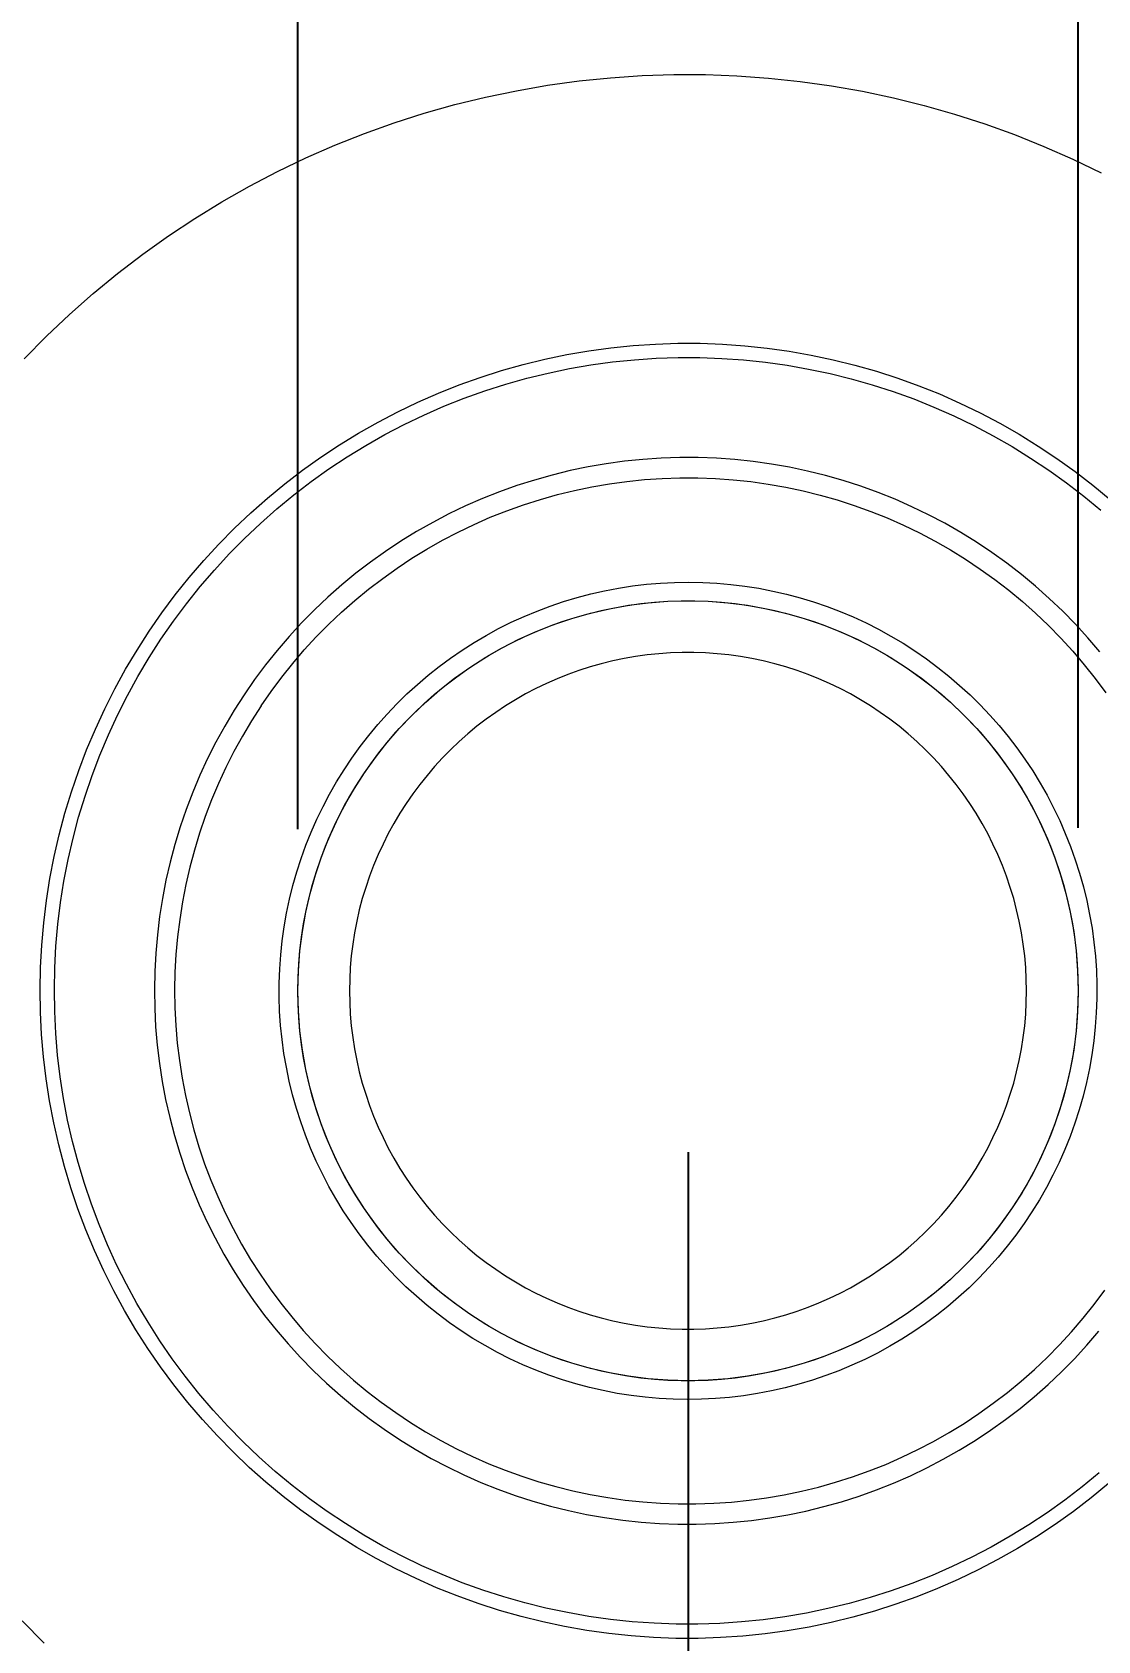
# Model space of a CAD drawing. Header units: millimetres. Extents: x 311 to 4068, y 1050 to 3803.
# Drawn here: x 469 to 534.9, y 1212.3 to 1311.9 of the extents above; entities that cross this region are included whole.
import ezdxf

# ---------------------------------------------------------------- set-up
doc = ezdxf.new("R2010")
doc.units = ezdxf.units.MM
doc.layers.add('ZANO_R', color=7, linetype='Continuous', lineweight=0)
doc.layers.add('ZANO_W', color=1, linetype='Continuous', lineweight=0)
doc.styles.get("Standard").update_dxf_attribs({"font": 'ARIALUNI.TTF'})
doc.dimstyles.new('pl i ang', dxfattribs={"dimtxt": 50, "dimasz": 50, "dimexe": 1.25, "dimexo": 0.625, "dimgap": 10, "dimtad": 1, "dimtoh": 1, "dimtxsty": 'Standard', "dimcen": 2.5, "dimclrd": 1, "dimclre": 1, "dimclrt": 1, "dimadec": 0, "dimazin": 0, "dimtfac": 1, "dimtmove": 0, "dimatfit": 3, "dimfxl": 1, "dimarcsym": 1})

# ---------------------------------------------------------------- blocks, each defined once
blk = doc.blocks.new('*D394')
at = {"layer": 'ZANO_W', "color": 1, "lineweight": -2}
for p, q in [((485.429, 1262.568), (485.429, 1331.715)), ((533.727, 1262.652), (533.727, 1331.715)), ((445.429, 1321.715), (405.429, 1321.715)), ((485.429, 1321.715), (533.727, 1321.715)), ((573.727, 1321.715), (613.727, 1321.715))]:
    blk.add_line(p, q, dxfattribs=at)
at = {"layer": 'ZANO_W', "color": 1}
for points in [[(445.429, 1315.049), (445.429, 1328.382), (485.429, 1321.715)], [(573.727, 1328.382), (573.727, 1315.049), (533.727, 1321.715)]]:
    blk.add_solid(points, dxfattribs=at)
at = {"layer": 'ZANO_W', "color": 1, "insert": (533.209, 1397.588), "char_height": 40, "attachment_point": 5}
blk.add_mtext('48', dxfattribs=at)
blk = doc.blocks.new('*D395')
at = {"layer": 'ZANO_W', "color": 1, "lineweight": -2}
for p, q in [((509.58, 1242.57), (509.58, 1161.072)), ((967.877, 1242.567), (967.877, 1161.072)), ((549.58, 1171.072), (927.877, 1171.072))]:
    blk.add_line(p, q, dxfattribs=at)
at = {"layer": 'ZANO_W', "color": 1}
for points in [[(549.58, 1177.739), (549.58, 1164.406), (509.58, 1171.072)], [(927.877, 1164.406), (927.877, 1177.739), (967.877, 1171.072)]]:
    blk.add_solid(points, dxfattribs=at)
at = {"layer": 'ZANO_W', "color": 1, "insert": (738.729, 1201.509), "char_height": 40, "attachment_point": 5}
blk.add_mtext('458', dxfattribs=at)

msp = doc.modelspace()

# ---------------------------------------------------------------- linework, layer by layer
at = {"layer": 'ZANO_R'}
for p, q in [((500.893, 1308.635), (502.834, 1308.902)), ((502.834, 1308.902), (504.782, 1309.101)), ((504.782, 1309.101), (506.736, 1309.233)), ((506.736, 1309.233), (508.694, 1309.297)), ((508.694, 1309.297), (510.652, 1309.294)), ((510.652, 1309.294), (512.61, 1309.223)), ((512.61, 1309.223), (514.563, 1309.085)), ((514.563, 1309.085), (516.511, 1308.879)), ((516.511, 1308.879), (518.451, 1308.606)), ((495.143, 1307.437), (497.046, 1307.903)), ((497.046, 1307.903), (498.963, 1308.302)), ((498.963, 1308.302), (500.893, 1308.635)), ((518.451, 1308.606), (520.38, 1308.267)), ((520.38, 1308.267), (522.296, 1307.861)), ((522.296, 1307.861), (524.197, 1307.389)), ((491.392, 1306.31), (493.258, 1306.906)), ((493.258, 1306.906), (495.143, 1307.437)), ((524.197, 1307.389), (526.08, 1306.851)), ((526.08, 1306.851), (527.944, 1306.25)), ((489.548, 1305.651), (491.392, 1306.31)), ((527.944, 1306.25), (529.786, 1305.584)), ((485.934, 1304.142), (487.728, 1304.928)), ((487.728, 1304.928), (489.548, 1305.651)), ((529.786, 1305.584), (531.604, 1304.855)), ((531.604, 1304.855), (533.395, 1304.063)), ((484.168, 1303.295), (485.934, 1304.142)), ((533.395, 1304.063), (535.159, 1303.211)), ((482.432, 1302.388), (484.168, 1303.295)), ((480.728, 1301.421), (482.432, 1302.388)), ((479.059, 1300.396), (480.728, 1301.421)), ((477.427, 1299.315), (479.059, 1300.396)), ((475.832, 1298.177), (477.427, 1299.315)), ((474.278, 1296.985), (475.832, 1298.177)), ((472.766, 1295.74), (474.278, 1296.985)), ((471.298, 1294.444), (472.766, 1295.74)), ((469.875, 1293.097), (471.298, 1294.444)), ((468.5, 1291.703), (469.875, 1293.097)), ((500.721, 1291.676), (502.076, 1291.958)), ((502.076, 1291.958), (503.44, 1292.194)), ((503.44, 1292.194), (504.812, 1292.382)), ((504.812, 1292.382), (506.189, 1292.523)), ((506.189, 1292.523), (507.57, 1292.616)), ((507.57, 1292.616), (508.953, 1292.661)), ((508.953, 1292.661), (510.338, 1292.659)), ((510.338, 1292.659), (511.721, 1292.609)), ((511.721, 1292.609), (513.102, 1292.511)), ((513.102, 1292.511), (514.478, 1292.366)), ((514.478, 1292.366), (515.849, 1292.173)), ((515.849, 1292.173), (517.212, 1291.933)), ((517.212, 1291.933), (518.566, 1291.646)), ((496.725, 1290.55), (498.044, 1290.971)), ((498.044, 1290.971), (499.377, 1291.347)), ((499.377, 1291.347), (500.721, 1291.676)), ((500.916, 1290.817), (502.241, 1291.093)), ((502.241, 1291.093), (503.575, 1291.323)), ((503.575, 1291.323), (504.916, 1291.507)), ((504.916, 1291.507), (506.263, 1291.645)), ((506.263, 1291.645), (507.614, 1291.736)), ((507.614, 1291.736), (508.967, 1291.781)), ((508.967, 1291.781), (510.321, 1291.778)), ((510.321, 1291.778), (511.674, 1291.729)), ((511.674, 1291.729), (513.024, 1291.634)), ((513.024, 1291.634), (514.371, 1291.491)), ((514.371, 1291.491), (515.711, 1291.303)), ((515.711, 1291.303), (517.045, 1291.068)), ((517.045, 1291.068), (518.369, 1290.787)), ((518.566, 1291.646), (519.91, 1291.312)), ((519.91, 1291.312), (521.241, 1290.933)), ((521.241, 1290.933), (522.558, 1290.507)), ((494.136, 1289.573), (495.422, 1290.084)), ((495.422, 1290.084), (496.725, 1290.55)), ((497.008, 1289.716), (498.297, 1290.128)), ((498.297, 1290.128), (499.601, 1290.495)), ((499.601, 1290.495), (500.916, 1290.817)), ((518.369, 1290.787), (519.683, 1290.461)), ((519.683, 1290.461), (520.985, 1290.09)), ((520.985, 1290.09), (522.273, 1289.674)), ((522.558, 1290.507), (523.86, 1290.037)), ((523.86, 1290.037), (525.145, 1289.522)), ((491.619, 1288.419), (492.868, 1289.018)), ((492.868, 1289.018), (494.136, 1289.573)), ((494.475, 1288.76), (495.733, 1289.26)), ((495.733, 1289.26), (497.008, 1289.716)), ((522.273, 1289.674), (523.546, 1289.214)), ((523.546, 1289.214), (524.803, 1288.71)), ((525.145, 1289.522), (526.411, 1288.962)), ((526.411, 1288.962), (527.657, 1288.36)), ((490.393, 1287.778), (491.619, 1288.419)), ((492.014, 1287.632), (493.235, 1288.217)), ((493.235, 1288.217), (494.475, 1288.76)), ((524.803, 1288.71), (526.041, 1288.163)), ((526.041, 1288.163), (527.26, 1287.573)), ((527.657, 1288.36), (528.882, 1287.714)), ((488.009, 1286.371), (489.189, 1287.095)), ((489.189, 1287.095), (490.393, 1287.778)), ((489.637, 1286.337), (490.814, 1287.005)), ((490.814, 1287.005), (492.014, 1287.632)), ((527.26, 1287.573), (528.458, 1286.942)), ((528.458, 1286.942), (529.633, 1286.27)), ((528.882, 1287.714), (530.083, 1287.027)), ((530.083, 1287.027), (531.261, 1286.299)), ((486.855, 1285.606), (488.009, 1286.371)), ((488.483, 1285.628), (489.637, 1286.337)), ((529.633, 1286.27), (530.784, 1285.558)), ((531.261, 1286.299), (532.412, 1285.53)), ((485.728, 1284.802), (486.855, 1285.606)), ((486.252, 1284.094), (487.354, 1284.88)), ((487.354, 1284.88), (488.483, 1285.628)), ((503.4, 1285.01), (502.283, 1284.777)), ((504.523, 1285.204), (503.4, 1285.01)), ((505.652, 1285.359), (504.523, 1285.204)), ((506.787, 1285.475), (505.652, 1285.359)), ((507.924, 1285.552), (506.787, 1285.475)), ((509.064, 1285.589), (507.924, 1285.552)), ((510.204, 1285.587), (509.064, 1285.589)), ((511.343, 1285.546), (510.204, 1285.587)), ((512.48, 1285.466), (511.343, 1285.546)), ((513.614, 1285.346), (512.48, 1285.466)), ((514.743, 1285.187), (513.614, 1285.346)), ((515.866, 1284.989), (514.743, 1285.187)), ((516.981, 1284.753), (515.866, 1284.989)), ((530.784, 1285.558), (531.91, 1284.806)), ((532.412, 1285.53), (533.536, 1284.722)), ((483.561, 1283.08), (484.63, 1283.96)), ((484.63, 1283.96), (485.728, 1284.802)), ((485.178, 1283.27), (486.252, 1284.094)), ((500.079, 1284.197), (498.993, 1283.851)), ((501.176, 1284.506), (500.079, 1284.197)), ((502.283, 1284.777), (501.176, 1284.506)), ((503.634, 1283.777), (504.715, 1283.964)), ((504.715, 1283.964), (505.802, 1284.113)), ((505.802, 1284.113), (506.893, 1284.225)), ((506.893, 1284.225), (507.987, 1284.298)), ((507.987, 1284.298), (509.083, 1284.334)), ((509.083, 1284.334), (510.18, 1284.333)), ((510.18, 1284.333), (511.276, 1284.293)), ((511.276, 1284.293), (512.37, 1284.215)), ((512.37, 1284.215), (513.461, 1284.1)), ((513.461, 1284.1), (514.547, 1283.948)), ((514.547, 1283.948), (515.627, 1283.757)), ((518.088, 1284.478), (516.981, 1284.753)), ((519.184, 1284.166), (518.088, 1284.478)), ((520.269, 1283.815), (519.184, 1284.166)), ((531.91, 1284.806), (533.01, 1284.016)), ((533.01, 1284.016), (534.081, 1283.189)), ((533.536, 1284.722), (534.632, 1283.876)), ((534.632, 1283.876), (535.697, 1282.993)), ((482.524, 1282.164), (483.561, 1283.08)), ((484.133, 1282.409), (485.178, 1283.27)), ((496.86, 1283.046), (495.815, 1282.589)), ((497.919, 1283.467), (496.86, 1283.046)), ((498.993, 1283.851), (497.919, 1283.467)), ((499.395, 1282.662), (500.44, 1282.996)), ((500.44, 1282.996), (501.495, 1283.293)), ((501.495, 1283.293), (502.561, 1283.554)), ((502.561, 1283.554), (503.634, 1283.777)), ((515.627, 1283.757), (516.7, 1283.53)), ((516.7, 1283.53), (517.764, 1283.266)), ((517.764, 1283.266), (518.819, 1282.965)), ((518.819, 1282.965), (519.863, 1282.628)), ((521.341, 1283.428), (520.269, 1283.815)), ((522.399, 1283.003), (521.341, 1283.428)), ((523.442, 1282.543), (522.399, 1283.003)), ((534.081, 1283.189), (535.124, 1282.325)), ((481.518, 1281.212), (482.524, 1282.164)), ((483.118, 1281.513), (484.133, 1282.409)), ((494.787, 1282.096), (493.777, 1281.567)), ((495.815, 1282.589), (494.787, 1282.096)), ((496.338, 1281.448), (497.343, 1281.888)), ((497.343, 1281.888), (498.362, 1282.292)), ((498.362, 1282.292), (499.395, 1282.662)), ((519.863, 1282.628), (520.894, 1282.255)), ((520.894, 1282.255), (521.912, 1281.847)), ((524.468, 1282.046), (523.442, 1282.543)), ((525.477, 1281.515), (524.468, 1282.046)), ((480.546, 1280.226), (481.518, 1281.212)), ((482.135, 1280.583), (483.118, 1281.513)), ((492.785, 1281.005), (491.814, 1280.408)), ((493.777, 1281.567), (492.785, 1281.005)), ((494.377, 1280.466), (495.349, 1280.974)), ((495.349, 1280.974), (496.338, 1281.448)), ((521.912, 1281.847), (522.915, 1281.404)), ((522.915, 1281.404), (523.903, 1280.926)), ((523.903, 1280.926), (524.873, 1280.415)), ((526.467, 1280.949), (525.477, 1281.515)), ((527.436, 1280.349), (526.467, 1280.949)), ((479.609, 1279.208), (480.546, 1280.226)), ((481.184, 1279.619), (482.135, 1280.583)), ((491.814, 1280.408), (490.863, 1279.778)), ((492.489, 1279.35), (493.423, 1279.924)), ((493.423, 1279.924), (494.377, 1280.466)), ((524.873, 1280.415), (525.825, 1279.87)), ((528.384, 1279.716), (527.436, 1280.349)), ((478.707, 1278.158), (479.609, 1279.208)), ((480.267, 1278.623), (481.184, 1279.619)), ((489.935, 1279.116), (489.031, 1278.422)), ((490.863, 1279.778), (489.935, 1279.116)), ((491.575, 1278.744), (492.489, 1279.35)), ((525.825, 1279.87), (526.758, 1279.293)), ((526.758, 1279.293), (527.67, 1278.684)), ((529.31, 1279.051), (528.384, 1279.716)), ((530.213, 1278.354), (529.31, 1279.051)), ((477.843, 1277.077), (478.707, 1278.158)), ((479.386, 1277.595), (480.267, 1278.623)), ((489.031, 1278.422), (488.151, 1277.698)), ((489.812, 1277.44), (490.682, 1278.107)), ((490.682, 1278.107), (491.575, 1278.744)), ((527.67, 1278.684), (528.56, 1278.044)), ((528.56, 1278.044), (529.428, 1277.374)), ((531.09, 1277.626), (530.213, 1278.354)), ((477.016, 1275.967), (477.843, 1277.077)), ((478.54, 1276.538), (479.386, 1277.595)), ((487.296, 1276.943), (486.468, 1276.16)), ((488.151, 1277.698), (487.296, 1276.943)), ((488.965, 1276.743), (489.812, 1277.44)), ((501.882, 1276.675), (502.719, 1276.926)), ((502.719, 1276.926), (503.564, 1277.148)), ((503.564, 1277.148), (504.416, 1277.341)), ((504.416, 1277.341), (505.274, 1277.504)), ((505.274, 1277.504), (506.137, 1277.638)), ((506.137, 1277.638), (507.004, 1277.742)), ((507.004, 1277.742), (507.875, 1277.816)), ((507.875, 1277.816), (508.747, 1277.86)), ((508.747, 1277.86), (509.621, 1277.873)), ((509.621, 1277.873), (510.494, 1277.857)), ((510.494, 1277.857), (511.367, 1277.81)), ((511.367, 1277.81), (512.237, 1277.733)), ((512.237, 1277.733), (513.104, 1277.627)), ((513.104, 1277.627), (513.967, 1277.49)), ((513.967, 1277.49), (514.824, 1277.324)), ((514.824, 1277.324), (515.676, 1277.128)), ((515.676, 1277.128), (516.52, 1276.903)), ((516.52, 1276.903), (517.355, 1276.649)), ((529.428, 1277.374), (530.273, 1276.674)), ((531.942, 1276.869), (531.09, 1277.626)), ((476.227, 1274.829), (477.016, 1275.967)), ((477.731, 1275.453), (478.54, 1276.538)), ((486.468, 1276.16), (485.667, 1275.348)), ((487.346, 1275.263), (488.143, 1276.017)), ((488.143, 1276.017), (488.965, 1276.743)), ((499.431, 1275.75), (500.237, 1276.086)), ((500.237, 1276.086), (501.055, 1276.394)), ((501.055, 1276.394), (501.882, 1276.675)), ((502.593, 1275.686), (503.395, 1275.913)), ((503.395, 1275.913), (504.205, 1276.113)), ((504.205, 1276.113), (505.021, 1276.284)), ((505.021, 1276.284), (505.842, 1276.427)), ((505.842, 1276.427), (506.668, 1276.542)), ((506.668, 1276.542), (507.497, 1276.628)), ((507.497, 1276.628), (508.329, 1276.686)), ((508.329, 1276.686), (509.162, 1276.714)), ((509.162, 1276.714), (509.996, 1276.714)), ((509.996, 1276.714), (510.829, 1276.686)), ((510.829, 1276.686), (511.66, 1276.628)), ((511.66, 1276.628), (512.49, 1276.542)), ((512.49, 1276.542), (513.315, 1276.427)), ((513.315, 1276.427), (514.137, 1276.284)), ((514.137, 1276.284), (514.953, 1276.113)), ((514.953, 1276.113), (515.762, 1275.913)), ((515.762, 1275.913), (516.564, 1275.686)), ((517.355, 1276.649), (518.182, 1276.366)), ((518.182, 1276.366), (518.998, 1276.055)), ((518.998, 1276.055), (519.803, 1275.716)), ((530.273, 1276.674), (531.093, 1275.945)), ((531.093, 1275.945), (531.887, 1275.189)), ((532.768, 1276.082), (531.942, 1276.869)), ((533.566, 1275.268), (532.768, 1276.082)), ((476.96, 1274.34), (477.731, 1275.453)), ((485.667, 1275.348), (484.895, 1274.509)), ((486.576, 1274.482), (487.346, 1275.263)), ((497.089, 1274.576), (497.856, 1274.994)), ((497.856, 1274.994), (498.637, 1275.386)), ((498.637, 1275.386), (499.431, 1275.75)), ((500.241, 1274.84), (501.015, 1275.149)), ((501.015, 1275.149), (501.799, 1275.431)), ((501.799, 1275.431), (502.593, 1275.686)), ((516.564, 1275.686), (517.358, 1275.431)), ((517.358, 1275.431), (518.142, 1275.149)), ((518.142, 1275.149), (518.917, 1274.84)), ((519.803, 1275.716), (520.596, 1275.349)), ((520.596, 1275.349), (521.376, 1274.955)), ((521.376, 1274.955), (522.142, 1274.535)), ((531.887, 1275.189), (532.654, 1274.406)), ((534.335, 1274.427), (533.566, 1275.268)), ((475.479, 1273.664), (476.227, 1274.829)), ((476.228, 1273.201), (476.96, 1274.34)), ((484.895, 1274.509), (484.153, 1273.644)), ((485.833, 1273.675), (486.576, 1274.482)), ((495.6, 1273.662), (496.337, 1274.132)), ((496.337, 1274.132), (497.089, 1274.576)), ((497.988, 1273.755), (498.726, 1274.142)), ((498.726, 1274.142), (499.478, 1274.504)), ((499.478, 1274.504), (500.241, 1274.84)), ((518.917, 1274.84), (519.68, 1274.504)), ((519.68, 1274.504), (520.431, 1274.142)), ((520.431, 1274.142), (521.169, 1273.755)), ((522.142, 1274.535), (522.892, 1274.088)), ((522.892, 1274.088), (523.627, 1273.616)), ((532.654, 1274.406), (533.394, 1273.596)), ((535.075, 1273.559), (534.335, 1274.427)), ((474.771, 1272.475), (475.479, 1273.664)), ((475.536, 1272.038), (476.228, 1273.201)), ((484.153, 1273.644), (483.44, 1272.754)), ((485.119, 1272.843), (485.833, 1273.675)), ((494.178, 1272.648), (494.881, 1273.167)), ((494.881, 1273.167), (495.6, 1273.662)), ((496.554, 1272.905), (497.264, 1273.342)), ((497.264, 1273.342), (497.988, 1273.755)), ((504.917, 1272.993), (504.215, 1272.82)), ((505.625, 1273.141), (504.917, 1272.993)), ((506.337, 1273.266), (505.625, 1273.141)), ((507.053, 1273.365), (506.337, 1273.266)), ((507.773, 1273.44), (507.053, 1273.365)), ((508.494, 1273.49), (507.773, 1273.44)), ((509.217, 1273.515), (508.494, 1273.49)), ((509.94, 1273.515), (509.217, 1273.515)), ((510.663, 1273.49), (509.94, 1273.515)), ((511.385, 1273.44), (510.663, 1273.49)), ((512.104, 1273.365), (511.385, 1273.44)), ((512.82, 1273.266), (512.104, 1273.365)), ((513.533, 1273.141), (512.82, 1273.266)), ((514.24, 1272.993), (513.533, 1273.141)), ((514.943, 1272.82), (514.24, 1272.993)), ((521.169, 1273.755), (521.894, 1273.342)), ((521.894, 1273.342), (522.603, 1272.905)), ((523.627, 1273.616), (524.345, 1273.118)), ((524.345, 1273.118), (525.046, 1272.596)), ((533.394, 1273.596), (534.106, 1272.761)), ((474.105, 1271.262), (474.771, 1272.475)), ((474.884, 1270.851), (475.536, 1272.038)), ((483.44, 1272.754), (482.759, 1271.839)), ((483.778, 1271.107), (484.434, 1271.987)), ((484.434, 1271.987), (485.119, 1272.843)), ((492.83, 1271.537), (493.494, 1272.104)), ((493.494, 1272.104), (494.178, 1272.648)), ((494.521, 1271.449), (495.182, 1271.958)), ((495.182, 1271.958), (495.86, 1272.443)), ((495.86, 1272.443), (496.554, 1272.905)), ((502.15, 1272.157), (501.478, 1271.888)), ((502.83, 1272.401), (502.15, 1272.157)), ((503.519, 1272.622), (502.83, 1272.401)), ((504.215, 1272.82), (503.519, 1272.622)), ((515.639, 1272.622), (514.943, 1272.82)), ((516.327, 1272.401), (515.639, 1272.622)), ((517.008, 1272.157), (516.327, 1272.401)), ((517.679, 1271.888), (517.008, 1272.157)), ((522.603, 1272.905), (523.297, 1272.443)), ((523.297, 1272.443), (523.975, 1271.958)), ((523.975, 1271.958), (524.636, 1271.449)), ((525.046, 1272.596), (525.728, 1272.05)), ((525.728, 1272.05), (526.391, 1271.481)), ((534.106, 1272.761), (534.788, 1271.903)), ((473.48, 1270.026), (474.105, 1271.262)), ((482.759, 1271.839), (482.11, 1270.902)), ((483.154, 1270.206), (483.778, 1271.107)), ((491.561, 1270.336), (492.185, 1270.948)), ((492.185, 1270.948), (492.83, 1271.537)), ((493.879, 1270.918), (494.521, 1271.449)), ((499.524, 1270.947), (498.896, 1270.589)), ((500.164, 1271.284), (499.524, 1270.947)), ((500.816, 1271.597), (500.164, 1271.284)), ((501.478, 1271.888), (500.816, 1271.597)), ((518.341, 1271.597), (517.679, 1271.888)), ((518.993, 1271.284), (518.341, 1271.597)), ((519.633, 1270.947), (518.993, 1271.284)), ((520.262, 1270.589), (519.633, 1270.947)), ((524.636, 1271.449), (525.279, 1270.918)), ((526.391, 1271.481), (527.034, 1270.89)), ((534.788, 1271.903), (535.441, 1271.021)), ((472.899, 1268.77), (473.48, 1270.026)), ((474.273, 1269.643), (474.884, 1270.851)), ((481.494, 1269.943), (480.911, 1268.964)), ((482.11, 1270.902), (481.494, 1269.943)), ((483.154, 1270.206), (482.561, 1269.283)), ((490.958, 1269.704), (491.561, 1270.336)), ((492.65, 1269.791), (493.255, 1270.365)), ((493.255, 1270.365), (493.879, 1270.918)), ((498.28, 1270.21), (497.678, 1269.81)), ((498.896, 1270.589), (498.28, 1270.21)), ((520.877, 1270.21), (520.262, 1270.589)), ((521.48, 1269.81), (520.877, 1270.21)), ((525.279, 1270.918), (525.903, 1270.365)), ((525.903, 1270.365), (526.507, 1269.791)), ((527.034, 1270.89), (527.656, 1270.276)), ((527.656, 1270.276), (528.256, 1269.642)), ((473.705, 1268.414), (474.273, 1269.643)), ((480.911, 1268.964), (480.362, 1267.964)), ((482.561, 1269.283), (482, 1268.341)), ((489.82, 1268.379), (490.378, 1269.051)), ((490.378, 1269.051), (490.958, 1269.704)), ((491.502, 1268.582), (492.066, 1269.197)), ((492.066, 1269.197), (492.65, 1269.791)), ((496.517, 1268.947), (495.959, 1268.487)), ((497.09, 1269.388), (496.517, 1268.947)), ((497.678, 1269.81), (497.09, 1269.388)), ((522.068, 1269.388), (521.48, 1269.81)), ((522.641, 1268.947), (522.068, 1269.388)), ((523.198, 1268.487), (522.641, 1268.947)), ((526.507, 1269.791), (527.092, 1269.197)), ((527.092, 1269.197), (527.655, 1268.582)), ((528.256, 1269.642), (528.834, 1268.987)), ((528.834, 1268.987), (529.389, 1268.313)), ((472.362, 1267.494), (472.899, 1268.77)), ((473.18, 1267.166), (473.705, 1268.414)), ((480.362, 1267.964), (479.848, 1266.947)), ((482, 1268.341), (481.472, 1267.379)), ((489.287, 1267.687), (489.82, 1268.379)), ((490.44, 1267.297), (490.96, 1267.949)), ((490.96, 1267.949), (491.502, 1268.582)), ((495.418, 1268.007), (494.893, 1267.509)), ((495.959, 1268.487), (495.418, 1268.007)), ((523.74, 1268.007), (523.198, 1268.487)), ((524.264, 1267.509), (523.74, 1268.007)), ((527.655, 1268.582), (528.197, 1267.949)), ((528.197, 1267.949), (528.717, 1267.297)), ((529.389, 1268.313), (529.921, 1267.62)), ((471.869, 1266.201), (472.362, 1267.494)), ((472.697, 1265.901), (473.18, 1267.166)), ((479.848, 1266.947), (479.369, 1265.912)), ((481.472, 1267.379), (480.978, 1266.4)), ((488.292, 1266.251), (488.777, 1266.978)), ((488.777, 1266.978), (489.287, 1267.687)), ((489.943, 1266.628), (490.44, 1267.297)), ((494.386, 1266.993), (493.897, 1266.46)), ((494.893, 1267.509), (494.386, 1266.993)), ((524.771, 1266.993), (524.264, 1267.509)), ((525.26, 1266.46), (524.771, 1266.993)), ((528.717, 1267.297), (529.214, 1266.628)), ((529.921, 1267.62), (530.428, 1266.908)), ((471.421, 1264.891), (471.869, 1266.201)), ((480.978, 1266.4), (480.517, 1265.405)), ((487.832, 1265.508), (488.292, 1266.251)), ((489.47, 1265.942), (489.943, 1266.628)), ((493.897, 1266.46), (493.427, 1265.911)), ((525.73, 1265.911), (525.26, 1266.46)), ((529.214, 1266.628), (529.688, 1265.942)), ((530.428, 1266.908), (530.911, 1266.18)), ((530.911, 1266.18), (531.368, 1265.436)), ((472.259, 1264.62), (472.697, 1265.901)), ((479.369, 1265.912), (478.927, 1264.861)), ((480.517, 1265.405), (480.091, 1264.394)), ((487.398, 1264.75), (487.832, 1265.508)), ((488.595, 1264.522), (489.02, 1265.24)), ((489.02, 1265.24), (489.47, 1265.942)), ((492.976, 1265.345), (492.545, 1264.765)), ((493.427, 1265.911), (492.976, 1265.345)), ((526.181, 1265.345), (525.73, 1265.911)), ((526.612, 1264.765), (526.181, 1265.345)), ((529.688, 1265.942), (530.137, 1265.24)), ((530.137, 1265.24), (530.562, 1264.522)), ((531.368, 1265.436), (531.799, 1264.676)), ((471.018, 1263.566), (471.421, 1264.891)), ((471.865, 1263.325), (472.259, 1264.62)), ((478.927, 1264.861), (478.521, 1263.796)), ((480.091, 1264.394), (479.701, 1263.369)), ((486.611, 1263.191), (486.991, 1263.977)), ((486.991, 1263.977), (487.398, 1264.75)), ((488.195, 1263.791), (488.595, 1264.522)), ((492.134, 1264.17), (491.744, 1263.561)), ((492.545, 1264.765), (492.134, 1264.17)), ((527.023, 1264.17), (526.612, 1264.765)), ((527.413, 1263.561), (527.023, 1264.17)), ((530.562, 1264.522), (530.962, 1263.791)), ((531.799, 1264.676), (532.204, 1263.902)), ((470.662, 1262.229), (471.018, 1263.566)), ((471.517, 1262.017), (471.865, 1263.325)), ((478.521, 1263.796), (478.152, 1262.717)), ((479.701, 1263.369), (479.346, 1262.332)), ((486.258, 1262.392), (486.611, 1263.191)), ((487.472, 1262.289), (487.82, 1263.046)), ((487.82, 1263.046), (488.195, 1263.791)), ((491.744, 1263.561), (491.375, 1262.938)), ((527.782, 1262.938), (527.413, 1263.561)), ((530.962, 1263.791), (531.337, 1263.046)), ((531.337, 1263.046), (531.686, 1262.289)), ((532.204, 1263.902), (532.582, 1263.114)), ((532.582, 1263.114), (532.932, 1262.314)), ((470.351, 1260.88), (470.662, 1262.229)), ((471.213, 1260.697), (471.517, 1262.017)), ((478.152, 1262.717), (477.82, 1261.626)), ((479.346, 1262.332), (479.027, 1261.282)), ((485.933, 1261.581), (486.258, 1262.392)), ((487.149, 1261.52), (487.472, 1262.289)), ((491.028, 1262.304), (490.703, 1261.658)), ((491.375, 1262.938), (491.028, 1262.304)), ((528.129, 1262.304), (527.782, 1262.938)), ((528.454, 1261.658), (528.129, 1262.304)), ((531.686, 1262.289), (532.008, 1261.52)), ((532.932, 1262.314), (533.254, 1261.502)), ((477.82, 1261.626), (477.526, 1260.525)), ((479.027, 1261.282), (478.744, 1260.222)), ((485.636, 1260.759), (485.933, 1261.581)), ((486.854, 1260.741), (487.149, 1261.52)), ((490.401, 1261.001), (490.121, 1260.334)), ((490.703, 1261.658), (490.401, 1261.001)), ((528.756, 1261.001), (528.454, 1261.658)), ((529.036, 1260.334), (528.756, 1261.001)), ((532.008, 1261.52), (532.304, 1260.741)), ((533.254, 1261.502), (533.549, 1260.679)), ((470.088, 1259.521), (470.351, 1260.88)), ((470.955, 1259.368), (471.213, 1260.697)), ((477.526, 1260.525), (477.271, 1259.414)), ((478.744, 1260.222), (478.498, 1259.154)), ((485.367, 1259.928), (485.636, 1260.759)), ((486.585, 1259.951), (486.854, 1260.741)), ((490.121, 1260.334), (489.865, 1259.658)), ((529.293, 1259.658), (529.036, 1260.334)), ((532.304, 1260.741), (532.572, 1259.951)), ((533.549, 1260.679), (533.814, 1259.847)), ((469.871, 1258.154), (470.088, 1259.521)), ((470.744, 1258.031), (470.955, 1259.368)), ((477.271, 1259.414), (477.054, 1258.295)), ((478.498, 1259.154), (478.29, 1258.077)), ((484.917, 1258.24), (485.128, 1259.088)), ((485.128, 1259.088), (485.367, 1259.928)), ((486.13, 1258.347), (486.344, 1259.153)), ((486.344, 1259.153), (486.585, 1259.951)), ((489.632, 1258.973), (489.423, 1258.281)), ((489.865, 1259.658), (489.632, 1258.973)), ((529.526, 1258.973), (529.293, 1259.658)), ((529.735, 1258.281), (529.526, 1258.973)), ((532.572, 1259.951), (532.813, 1259.153)), ((532.813, 1259.153), (533.027, 1258.347)), ((533.814, 1259.847), (534.051, 1259.006)), ((534.051, 1259.006), (534.259, 1258.158)), ((469.702, 1256.78), (469.871, 1258.154)), ((470.578, 1256.687), (470.744, 1258.031)), ((477.054, 1258.295), (476.875, 1257.168)), ((478.29, 1258.077), (478.118, 1256.994)), ((484.736, 1257.385), (484.917, 1258.24)), ((485.945, 1257.535), (486.13, 1258.347)), ((489.423, 1258.281), (489.237, 1257.582)), ((529.92, 1257.582), (529.735, 1258.281)), ((533.027, 1258.347), (533.212, 1257.535)), ((534.259, 1258.158), (534.437, 1257.303)), ((476.875, 1257.168), (476.736, 1256.037)), ((478.118, 1256.994), (477.984, 1255.905)), ((484.585, 1256.525), (484.736, 1257.385)), ((485.788, 1256.716), (485.945, 1257.535)), ((489.237, 1257.582), (489.077, 1256.877)), ((530.081, 1256.877), (529.92, 1257.582)), ((533.212, 1257.535), (533.37, 1256.716)), ((534.437, 1257.303), (534.586, 1256.442)), ((469.581, 1255.401), (469.702, 1256.78)), ((470.459, 1255.339), (470.578, 1256.687)), ((476.736, 1256.037), (476.636, 1254.901)), ((484.463, 1255.66), (484.585, 1256.525)), ((485.659, 1255.892), (485.788, 1256.716)), ((488.94, 1256.166), (488.828, 1255.452)), ((489.077, 1256.877), (488.94, 1256.166)), ((530.217, 1256.166), (530.081, 1256.877)), ((530.329, 1255.452), (530.217, 1256.166)), ((533.37, 1256.716), (533.499, 1255.892)), ((534.586, 1256.442), (534.705, 1255.576)), ((469.507, 1254.019), (469.581, 1255.401)), ((470.387, 1253.987), (470.459, 1255.339)), ((477.984, 1255.905), (477.888, 1254.813)), ((484.371, 1254.791), (484.463, 1255.66)), ((485.486, 1254.234), (485.558, 1255.065)), ((485.558, 1255.065), (485.659, 1255.892)), ((488.828, 1255.452), (488.741, 1254.734)), ((530.416, 1254.734), (530.329, 1255.452)), ((533.499, 1255.892), (533.599, 1255.065)), ((533.599, 1255.065), (533.671, 1254.234)), ((534.705, 1255.576), (534.793, 1254.707)), ((469.481, 1252.635), (469.507, 1254.019)), ((476.636, 1254.901), (476.575, 1253.763)), ((477.888, 1254.813), (477.829, 1253.717)), ((484.309, 1253.92), (484.371, 1254.791)), ((485.443, 1253.402), (485.486, 1254.234)), ((488.679, 1254.013), (488.641, 1253.291)), ((488.741, 1254.734), (488.679, 1254.013)), ((530.479, 1254.013), (530.416, 1254.734)), ((530.516, 1253.291), (530.479, 1254.013)), ((533.671, 1254.234), (533.714, 1253.402)), ((534.793, 1254.707), (534.852, 1253.836)), ((470.361, 1252.633), (470.387, 1253.987)), ((476.575, 1253.763), (476.553, 1252.623)), ((477.829, 1253.717), (477.808, 1252.621)), ((484.276, 1252.173), (484.278, 1253.047)), ((484.278, 1253.047), (484.309, 1253.92)), ((485.429, 1252.568), (485.443, 1253.402)), ((488.641, 1253.291), (488.629, 1252.568)), ((530.529, 1252.568), (530.516, 1253.291)), ((533.714, 1253.402), (533.729, 1252.568)), ((534.852, 1253.836), (534.881, 1252.963)), ((469.502, 1251.251), (469.481, 1252.635)), ((470.383, 1251.28), (470.361, 1252.633)), ((476.553, 1252.623), (476.571, 1251.483)), ((477.808, 1252.621), (477.825, 1251.524)), ((484.305, 1251.3), (484.276, 1252.173)), ((485.443, 1251.734), (485.429, 1252.568)), ((488.629, 1252.568), (488.641, 1251.845)), ((530.516, 1251.845), (530.529, 1252.568)), ((533.729, 1252.568), (533.714, 1251.734)), ((534.88, 1252.089), (534.848, 1251.216)), ((534.881, 1252.963), (534.88, 1252.089)), ((469.571, 1249.868), (469.502, 1251.251)), ((470.45, 1249.927), (470.383, 1251.28)), ((476.571, 1251.483), (476.628, 1250.344)), ((477.825, 1251.524), (477.88, 1250.429)), ((484.364, 1250.429), (484.305, 1251.3)), ((485.486, 1250.902), (485.443, 1251.734)), ((488.641, 1251.845), (488.679, 1251.123)), ((488.679, 1251.123), (488.741, 1250.402)), ((530.416, 1250.402), (530.479, 1251.123)), ((530.479, 1251.123), (530.516, 1251.845)), ((533.714, 1251.734), (533.671, 1250.902)), ((534.848, 1251.216), (534.786, 1250.345)), ((476.628, 1250.344), (476.725, 1249.208)), ((477.88, 1250.429), (477.973, 1249.336)), ((484.453, 1249.56), (484.364, 1250.429)), ((485.558, 1250.071), (485.486, 1250.902)), ((485.659, 1249.244), (485.558, 1250.071)), ((488.741, 1250.402), (488.828, 1249.684)), ((530.329, 1249.684), (530.416, 1250.402)), ((533.599, 1250.071), (533.499, 1249.244)), ((533.671, 1250.902), (533.599, 1250.071)), ((534.786, 1250.345), (534.694, 1249.476)), ((469.688, 1248.489), (469.571, 1249.868)), ((470.565, 1248.578), (470.45, 1249.927)), ((476.725, 1249.208), (476.86, 1248.076)), ((477.973, 1249.336), (478.104, 1248.247)), ((484.572, 1248.694), (484.453, 1249.56)), ((485.788, 1248.42), (485.659, 1249.244)), ((488.828, 1249.684), (488.94, 1248.97)), ((530.217, 1248.97), (530.329, 1249.684)), ((533.499, 1249.244), (533.37, 1248.42)), ((534.694, 1249.476), (534.573, 1248.611)), ((469.853, 1247.114), (469.688, 1248.489)), ((470.726, 1247.234), (470.565, 1248.578)), ((476.86, 1248.076), (477.035, 1246.95)), ((478.104, 1248.247), (478.271, 1247.163)), ((484.72, 1247.833), (484.572, 1248.694)), ((485.945, 1247.601), (485.788, 1248.42)), ((488.94, 1248.97), (489.077, 1248.259)), ((489.077, 1248.259), (489.237, 1247.554)), ((529.92, 1247.554), (530.081, 1248.259)), ((530.081, 1248.259), (530.217, 1248.97)), ((533.37, 1248.42), (533.212, 1247.601)), ((534.573, 1248.611), (534.421, 1247.751)), ((470.065, 1245.747), (469.853, 1247.114)), ((470.933, 1245.896), (470.726, 1247.234)), ((478.271, 1247.163), (478.477, 1246.086)), ((484.898, 1246.978), (484.72, 1247.833)), ((486.13, 1246.789), (485.945, 1247.601)), ((489.237, 1247.554), (489.423, 1246.855)), ((529.735, 1246.855), (529.92, 1247.554)), ((533.212, 1247.601), (533.027, 1246.789)), ((534.421, 1247.751), (534.24, 1246.896)), ((477.035, 1246.95), (477.248, 1245.83)), ((478.477, 1246.086), (478.719, 1245.016)), ((485.106, 1246.13), (484.898, 1246.978)), ((485.343, 1245.289), (485.106, 1246.13)), ((486.344, 1245.983), (486.13, 1246.789)), ((489.423, 1246.855), (489.632, 1246.163)), ((489.632, 1246.163), (489.865, 1245.478)), ((529.293, 1245.478), (529.526, 1246.163)), ((529.526, 1246.163), (529.735, 1246.855)), ((533.027, 1246.789), (532.813, 1245.983)), ((534.03, 1246.048), (533.79, 1245.208)), ((534.24, 1246.896), (534.03, 1246.048)), ((470.324, 1244.387), (470.065, 1245.747)), ((471.186, 1244.566), (470.933, 1245.896)), ((477.248, 1245.83), (477.5, 1244.718)), ((485.609, 1244.457), (485.343, 1245.289)), ((486.585, 1245.185), (486.344, 1245.983)), ((486.854, 1244.395), (486.585, 1245.185)), ((489.865, 1245.478), (490.121, 1244.802)), ((529.036, 1244.802), (529.293, 1245.478)), ((532.572, 1245.185), (532.304, 1244.395)), ((532.813, 1245.983), (532.572, 1245.185)), ((533.79, 1245.208), (533.522, 1244.377)), ((470.63, 1243.037), (470.324, 1244.387)), ((471.485, 1243.246), (471.186, 1244.566)), ((477.5, 1244.718), (477.79, 1243.615)), ((478.719, 1245.016), (478.998, 1243.956)), ((485.903, 1243.634), (485.609, 1244.457)), ((487.149, 1243.616), (486.854, 1244.395)), ((490.121, 1244.802), (490.401, 1244.135)), ((490.401, 1244.135), (490.703, 1243.478)), ((528.454, 1243.478), (528.756, 1244.135)), ((528.756, 1244.135), (529.036, 1244.802)), ((532.304, 1244.395), (532.008, 1243.616)), ((533.522, 1244.377), (533.225, 1243.555)), ((470.982, 1241.698), (470.63, 1243.037)), ((471.83, 1241.937), (471.485, 1243.246)), ((477.79, 1243.615), (478.118, 1242.523)), ((478.998, 1243.956), (479.313, 1242.905)), ((486.225, 1242.822), (485.903, 1243.634)), ((487.472, 1242.847), (487.149, 1243.616)), ((490.703, 1243.478), (491.028, 1242.832)), ((528.129, 1242.832), (528.454, 1243.478)), ((532.008, 1243.616), (531.686, 1242.847)), ((533.225, 1243.555), (532.899, 1242.744)), ((478.118, 1242.523), (478.483, 1241.444)), ((479.313, 1242.905), (479.665, 1241.866)), ((486.576, 1242.022), (486.225, 1242.822)), ((487.82, 1242.09), (487.472, 1242.847)), ((488.195, 1241.345), (487.82, 1242.09)), ((491.028, 1242.832), (491.375, 1242.198)), ((491.375, 1242.198), (491.744, 1241.575)), ((527.413, 1241.575), (527.782, 1242.198)), ((527.782, 1242.198), (528.129, 1242.832)), ((531.337, 1242.09), (530.962, 1241.345)), ((531.686, 1242.847), (531.337, 1242.09)), ((532.899, 1242.744), (532.546, 1241.945)), ((471.38, 1240.372), (470.982, 1241.698)), ((472.219, 1240.64), (471.83, 1241.937)), ((478.483, 1241.444), (478.886, 1240.377)), ((479.665, 1241.866), (480.052, 1240.84)), ((486.953, 1241.234), (486.576, 1242.022)), ((487.358, 1240.46), (486.953, 1241.234)), ((488.595, 1240.614), (488.195, 1241.345)), ((491.744, 1241.575), (492.134, 1240.966)), ((527.023, 1240.966), (527.413, 1241.575)), ((530.962, 1241.345), (530.562, 1240.614)), ((532.166, 1241.159), (531.759, 1240.386)), ((532.546, 1241.945), (532.166, 1241.159)), ((471.824, 1239.061), (471.38, 1240.372)), ((472.653, 1239.358), (472.219, 1240.64)), ((478.886, 1240.377), (479.325, 1239.325)), ((480.052, 1240.84), (480.475, 1239.828)), ((487.789, 1239.7), (487.358, 1240.46)), ((489.02, 1239.896), (488.595, 1240.614)), ((492.134, 1240.966), (492.545, 1240.371)), ((492.545, 1240.371), (492.976, 1239.791)), ((526.181, 1239.791), (526.612, 1240.371)), ((526.612, 1240.371), (527.023, 1240.966)), ((530.562, 1240.614), (530.137, 1239.896)), ((531.759, 1240.386), (531.325, 1239.628)), ((472.313, 1237.766), (471.824, 1239.061)), ((473.131, 1238.091), (472.653, 1239.358)), ((479.325, 1239.325), (479.8, 1238.288)), ((480.475, 1239.828), (480.932, 1238.831)), ((488.246, 1238.956), (487.789, 1239.7)), ((489.47, 1239.194), (489.02, 1239.896)), ((489.943, 1238.508), (489.47, 1239.194)), ((492.976, 1239.791), (493.427, 1239.225)), ((493.427, 1239.225), (493.897, 1238.676)), ((525.26, 1238.676), (525.73, 1239.225)), ((525.73, 1239.225), (526.181, 1239.791)), ((529.688, 1239.194), (529.214, 1238.508)), ((530.137, 1239.896), (529.688, 1239.194)), ((531.325, 1239.628), (530.866, 1238.885)), ((473.653, 1236.842), (473.131, 1238.091)), ((479.8, 1238.288), (480.311, 1237.269)), ((480.932, 1238.831), (481.423, 1237.85)), ((488.729, 1238.228), (488.246, 1238.956)), ((489.236, 1237.516), (488.729, 1238.228)), ((490.44, 1237.839), (489.943, 1238.508)), ((493.897, 1238.676), (494.386, 1238.143)), ((494.386, 1238.143), (494.893, 1237.627)), ((524.264, 1237.627), (524.771, 1238.143)), ((524.771, 1238.143), (525.26, 1238.676)), ((529.214, 1238.508), (528.717, 1237.839)), ((530.381, 1238.158), (529.871, 1237.449)), ((530.866, 1238.885), (530.381, 1238.158)), ((472.846, 1236.488), (472.313, 1237.766)), ((480.311, 1237.269), (480.856, 1236.268)), ((481.423, 1237.85), (481.948, 1236.887)), ((489.768, 1236.823), (489.236, 1237.516)), ((490.96, 1237.187), (490.44, 1237.839)), ((491.502, 1236.554), (490.96, 1237.187)), ((494.893, 1237.627), (495.418, 1237.129)), ((495.418, 1237.129), (495.959, 1236.649)), ((523.198, 1236.649), (523.74, 1237.129)), ((523.74, 1237.129), (524.264, 1237.627)), ((528.197, 1237.187), (527.655, 1236.554)), ((528.717, 1237.839), (528.197, 1237.187)), ((529.871, 1237.449), (529.337, 1236.757)), ((473.423, 1235.23), (472.846, 1236.488)), ((474.217, 1235.611), (473.653, 1236.842)), ((480.856, 1236.268), (481.436, 1235.286)), ((481.948, 1236.887), (482.505, 1235.943)), ((490.323, 1236.149), (489.768, 1236.823)), ((490.901, 1235.494), (490.323, 1236.149)), ((492.066, 1235.939), (491.502, 1236.554)), ((495.959, 1236.649), (496.517, 1236.189)), ((496.517, 1236.189), (497.09, 1235.748)), ((522.068, 1235.748), (522.641, 1236.189)), ((522.641, 1236.189), (523.198, 1236.649)), ((527.655, 1236.554), (527.092, 1235.939)), ((528.779, 1236.085), (528.199, 1235.432)), ((529.337, 1236.757), (528.779, 1236.085)), ((474.043, 1233.993), (473.423, 1235.23)), ((474.823, 1234.401), (474.217, 1235.611)), ((481.436, 1235.286), (482.049, 1234.325)), ((482.505, 1235.943), (483.095, 1235.018)), ((491.502, 1234.86), (490.901, 1235.494)), ((492.65, 1235.345), (492.066, 1235.939)), ((493.255, 1234.771), (492.65, 1235.345)), ((497.09, 1235.748), (497.678, 1235.326)), ((497.678, 1235.326), (498.28, 1234.926)), ((520.877, 1234.926), (521.48, 1235.326)), ((521.48, 1235.326), (522.068, 1235.748)), ((526.507, 1235.345), (525.903, 1234.771)), ((527.092, 1235.939), (526.507, 1235.345)), ((528.199, 1235.432), (527.596, 1234.799)), ((475.471, 1233.212), (474.823, 1234.401)), ((482.049, 1234.325), (482.695, 1233.386)), ((483.095, 1235.018), (483.717, 1234.115)), ((483.717, 1234.115), (484.369, 1233.233)), ((492.124, 1234.246), (491.502, 1234.86)), ((492.767, 1233.655), (492.124, 1234.246)), ((493.879, 1234.218), (493.255, 1234.771)), ((494.521, 1233.687), (493.879, 1234.218)), ((498.28, 1234.926), (498.896, 1234.547)), ((498.896, 1234.547), (499.524, 1234.189)), ((499.524, 1234.189), (500.164, 1233.852)), ((518.993, 1233.852), (519.633, 1234.189)), ((519.633, 1234.189), (520.262, 1234.547)), ((520.262, 1234.547), (520.877, 1234.926)), ((525.279, 1234.218), (524.636, 1233.687)), ((525.903, 1234.771), (525.279, 1234.218)), ((526.972, 1234.188), (526.328, 1233.599)), ((527.596, 1234.799), (526.972, 1234.188)), ((474.705, 1232.777), (474.043, 1233.993)), ((476.159, 1232.046), (475.471, 1233.212)), ((482.695, 1233.386), (483.373, 1232.469)), ((484.369, 1233.233), (485.052, 1232.375)), ((493.429, 1233.086), (492.767, 1233.655)), ((494.112, 1232.54), (493.429, 1233.086)), ((495.182, 1233.178), (494.521, 1233.687)), ((495.86, 1232.693), (495.182, 1233.178)), ((500.164, 1233.852), (500.816, 1233.539)), ((500.816, 1233.539), (501.478, 1233.247)), ((501.478, 1233.247), (502.15, 1232.979)), ((517.008, 1232.979), (517.679, 1233.247)), ((517.679, 1233.247), (518.341, 1233.539)), ((518.341, 1233.539), (518.993, 1233.852)), ((523.975, 1233.178), (523.297, 1232.693)), ((524.636, 1233.687), (523.975, 1233.178)), ((526.328, 1233.599), (525.663, 1233.032)), ((534.038, 1232.293), (534.724, 1233.149)), ((534.724, 1233.149), (535.379, 1234.029)), ((475.409, 1231.585), (474.705, 1232.777)), ((483.373, 1232.469), (484.083, 1231.577)), ((485.052, 1232.375), (485.763, 1231.54)), ((494.812, 1232.018), (494.112, 1232.54)), ((496.554, 1232.231), (495.86, 1232.693)), ((497.264, 1231.794), (496.554, 1232.231)), ((502.15, 1232.979), (502.83, 1232.735)), ((502.83, 1232.735), (503.519, 1232.514)), ((503.519, 1232.514), (504.215, 1232.316)), ((504.215, 1232.316), (504.917, 1232.143)), ((504.917, 1232.143), (505.625, 1231.995)), ((513.533, 1231.995), (514.24, 1232.143)), ((514.24, 1232.143), (514.943, 1232.316)), ((514.943, 1232.316), (515.639, 1232.514)), ((515.639, 1232.514), (516.327, 1232.735)), ((516.327, 1232.735), (517.008, 1232.979)), ((522.603, 1232.231), (521.894, 1231.794)), ((523.297, 1232.693), (522.603, 1232.231)), ((524.979, 1232.488), (524.277, 1231.969)), ((525.663, 1233.032), (524.979, 1232.488)), ((533.324, 1231.461), (534.038, 1232.293)), ((476.153, 1230.418), (475.409, 1231.585)), ((476.888, 1230.905), (476.159, 1232.046)), ((484.083, 1231.577), (484.823, 1230.709)), ((485.763, 1231.54), (486.503, 1230.73)), ((495.53, 1231.52), (494.812, 1232.018)), ((496.265, 1231.048), (495.53, 1231.52)), ((497.988, 1231.381), (497.264, 1231.794)), ((498.726, 1230.994), (497.988, 1231.381)), ((505.625, 1231.995), (506.337, 1231.87)), ((506.337, 1231.87), (507.053, 1231.771)), ((507.053, 1231.771), (507.773, 1231.696)), ((507.773, 1231.696), (508.494, 1231.646)), ((508.494, 1231.646), (509.217, 1231.621)), ((509.217, 1231.621), (509.94, 1231.621)), ((509.94, 1231.621), (510.663, 1231.646)), ((510.663, 1231.646), (511.385, 1231.696)), ((511.385, 1231.696), (512.104, 1231.771)), ((512.104, 1231.771), (512.82, 1231.87)), ((512.82, 1231.87), (513.533, 1231.995)), ((521.169, 1231.381), (520.431, 1230.994)), ((521.894, 1231.794), (521.169, 1231.381)), ((523.557, 1231.474), (522.821, 1231.004)), ((524.277, 1231.969), (523.557, 1231.474)), ((532.581, 1230.654), (533.324, 1231.461)), ((534.262, 1230.627), (535.005, 1231.492)), ((476.938, 1229.278), (476.153, 1230.418)), ((477.655, 1229.789), (476.888, 1230.905)), ((484.823, 1230.709), (485.592, 1229.868)), ((486.503, 1230.73), (487.271, 1229.947)), ((497.016, 1230.601), (496.265, 1231.048)), ((497.781, 1230.181), (497.016, 1230.601)), ((498.561, 1229.787), (497.781, 1230.181)), ((499.478, 1230.632), (498.726, 1230.994)), ((500.241, 1230.296), (499.478, 1230.632)), ((501.015, 1229.987), (500.241, 1230.296)), ((518.917, 1230.296), (518.142, 1229.987)), ((519.68, 1230.632), (518.917, 1230.296)), ((520.431, 1230.994), (519.68, 1230.632)), ((521.301, 1230.142), (520.52, 1229.75)), ((522.068, 1230.56), (521.301, 1230.142)), ((522.821, 1231.004), (522.068, 1230.56)), ((531.811, 1229.873), (532.581, 1230.654)), ((533.49, 1229.788), (534.262, 1230.627)), ((477.761, 1228.165), (476.938, 1229.278)), ((478.46, 1228.701), (477.655, 1229.789)), ((485.592, 1229.868), (486.39, 1229.054)), ((487.271, 1229.947), (488.065, 1229.191)), ((488.065, 1229.191), (488.885, 1228.462)), ((499.354, 1229.42), (498.561, 1229.787)), ((500.159, 1229.081), (499.354, 1229.42)), ((501.799, 1229.705), (501.015, 1229.987)), ((502.593, 1229.45), (501.799, 1229.705)), ((503.395, 1229.223), (502.593, 1229.45)), ((504.205, 1229.023), (503.395, 1229.223)), ((515.762, 1229.223), (514.953, 1229.023)), ((516.564, 1229.45), (515.762, 1229.223)), ((517.358, 1229.705), (516.564, 1229.45)), ((518.142, 1229.987), (517.358, 1229.705)), ((519.726, 1229.386), (518.92, 1229.05)), ((520.52, 1229.75), (519.726, 1229.386)), ((530.193, 1228.393), (531.015, 1229.119)), ((531.015, 1229.119), (531.811, 1229.873)), ((532.689, 1228.976), (533.49, 1229.788)), ((478.622, 1227.081), (477.761, 1228.165)), ((479.302, 1227.641), (478.46, 1228.701)), ((486.39, 1229.054), (487.215, 1228.267)), ((487.215, 1228.267), (488.067, 1227.51)), ((488.885, 1228.462), (489.729, 1227.762)), ((500.975, 1228.77), (500.159, 1229.081)), ((501.802, 1228.487), (500.975, 1228.77)), ((502.638, 1228.233), (501.802, 1228.487)), ((503.482, 1228.008), (502.638, 1228.233)), ((505.021, 1228.852), (504.205, 1229.023)), ((505.842, 1228.709), (505.021, 1228.852)), ((506.668, 1228.594), (505.842, 1228.709)), ((507.497, 1228.508), (506.668, 1228.594)), ((508.329, 1228.45), (507.497, 1228.508)), ((509.162, 1228.422), (508.329, 1228.45)), ((509.996, 1228.422), (509.162, 1228.422)), ((510.829, 1228.45), (509.996, 1228.422)), ((511.66, 1228.508), (510.829, 1228.45)), ((512.49, 1228.594), (511.66, 1228.508)), ((513.315, 1228.709), (512.49, 1228.594)), ((514.137, 1228.852), (513.315, 1228.709)), ((514.953, 1229.023), (514.137, 1228.852)), ((516.439, 1228.21), (515.594, 1227.988)), ((517.275, 1228.461), (516.439, 1228.21)), ((518.103, 1228.741), (517.275, 1228.461)), ((518.92, 1229.05), (518.103, 1228.741)), ((529.346, 1227.696), (530.193, 1228.393)), ((531.007, 1227.438), (531.861, 1228.193)), ((531.861, 1228.193), (532.689, 1228.976)), ((480.181, 1226.611), (479.302, 1227.641)), ((488.067, 1227.51), (488.945, 1226.782)), ((489.729, 1227.762), (490.597, 1227.092)), ((504.333, 1227.812), (503.482, 1228.008)), ((505.191, 1227.646), (504.333, 1227.812)), ((506.054, 1227.509), (505.191, 1227.646)), ((506.921, 1227.403), (506.054, 1227.509)), ((507.791, 1227.326), (506.921, 1227.403)), ((508.663, 1227.279), (507.791, 1227.326)), ((509.537, 1227.263), (508.663, 1227.279)), ((510.41, 1227.276), (509.537, 1227.263)), ((511.283, 1227.32), (510.41, 1227.276)), ((512.153, 1227.394), (511.283, 1227.32)), ((513.02, 1227.498), (512.153, 1227.394)), ((513.884, 1227.632), (513.02, 1227.498)), ((514.742, 1227.795), (513.884, 1227.632)), ((515.594, 1227.988), (514.742, 1227.795)), ((528.476, 1227.029), (529.346, 1227.696)), ((530.127, 1226.714), (531.007, 1227.438)), ((479.521, 1226.028), (478.622, 1227.081)), ((481.094, 1225.612), (480.181, 1226.611)), ((488.945, 1226.782), (489.847, 1226.085)), ((490.597, 1227.092), (491.488, 1226.452)), ((491.488, 1226.452), (492.4, 1225.843)), ((526.669, 1225.786), (527.583, 1226.392)), ((527.583, 1226.392), (528.476, 1227.029)), ((529.222, 1226.02), (530.127, 1226.714)), ((480.454, 1225.006), (479.521, 1226.028)), ((482.042, 1224.645), (481.094, 1225.612)), ((489.847, 1226.085), (490.773, 1225.42)), ((490.773, 1225.42), (491.721, 1224.787)), ((492.4, 1225.843), (493.332, 1225.266)), ((493.332, 1225.266), (494.285, 1224.721)), ((524.78, 1224.67), (525.734, 1225.212)), ((525.734, 1225.212), (526.669, 1225.786)), ((527.344, 1224.728), (528.294, 1225.358)), ((528.294, 1225.358), (529.222, 1226.02)), ((481.423, 1224.017), (480.454, 1225.006)), ((483.022, 1223.711), (482.042, 1224.645)), ((491.721, 1224.787), (492.691, 1224.187)), ((492.691, 1224.187), (493.68, 1223.621)), ((494.285, 1224.721), (495.255, 1224.21)), ((495.255, 1224.21), (496.242, 1223.732)), ((522.819, 1223.688), (523.808, 1224.162)), ((523.808, 1224.162), (524.78, 1224.67)), ((525.38, 1223.569), (526.372, 1224.131)), ((526.372, 1224.131), (527.344, 1224.728)), ((482.425, 1223.063), (481.423, 1224.017)), ((484.034, 1222.811), (483.022, 1223.711)), ((493.68, 1223.621), (494.689, 1223.09)), ((496.242, 1223.732), (497.245, 1223.289)), ((497.245, 1223.289), (498.263, 1222.881)), ((520.795, 1222.843), (521.814, 1223.248)), ((521.814, 1223.248), (522.819, 1223.688)), ((524.37, 1223.04), (525.38, 1223.569)), ((483.46, 1222.143), (482.425, 1223.063)), ((484.526, 1221.26), (483.46, 1222.143)), ((485.076, 1221.947), (484.034, 1222.811)), ((494.689, 1223.09), (495.715, 1222.593)), ((495.715, 1222.593), (496.758, 1222.133)), ((496.758, 1222.133), (497.816, 1221.708)), ((498.263, 1222.881), (499.295, 1222.508)), ((499.295, 1222.508), (500.338, 1222.171)), ((500.338, 1222.171), (501.393, 1221.87)), ((517.662, 1221.843), (518.718, 1222.14)), ((518.718, 1222.14), (519.762, 1222.474)), ((519.762, 1222.474), (520.795, 1222.843)), ((522.298, 1222.09), (523.342, 1222.547)), ((523.342, 1222.547), (524.37, 1223.04)), ((535.024, 1222.727), (533.979, 1221.866)), ((485.621, 1220.414), (484.526, 1221.26)), ((486.148, 1221.12), (485.076, 1221.947)), ((497.816, 1221.708), (498.889, 1221.321)), ((498.889, 1221.321), (499.973, 1220.97)), ((501.393, 1221.87), (502.458, 1221.606)), ((502.458, 1221.606), (503.531, 1221.379)), ((503.531, 1221.379), (504.611, 1221.188)), ((504.611, 1221.188), (505.697, 1221.036)), ((513.356, 1221.023), (514.442, 1221.172)), ((514.442, 1221.172), (515.523, 1221.359)), ((515.523, 1221.359), (516.597, 1221.582)), ((516.597, 1221.582), (517.662, 1221.843)), ((519.079, 1220.939), (520.165, 1221.285)), ((520.165, 1221.285), (521.238, 1221.669)), ((521.238, 1221.669), (522.298, 1222.09)), ((533.979, 1221.866), (532.905, 1221.042)), ((534.527, 1221.176), (533.429, 1220.334)), ((535.596, 1222.056), (534.527, 1221.176)), ((486.745, 1219.606), (485.621, 1220.414)), ((487.247, 1220.33), (486.148, 1221.12)), ((488.373, 1219.578), (487.247, 1220.33)), ((499.973, 1220.97), (501.07, 1220.658)), ((501.07, 1220.658), (502.176, 1220.383)), ((502.176, 1220.383), (503.292, 1220.147)), ((503.292, 1220.147), (504.414, 1219.949)), ((505.697, 1221.036), (506.787, 1220.921)), ((506.787, 1220.921), (507.881, 1220.843)), ((507.881, 1220.843), (508.977, 1220.803)), ((508.977, 1220.803), (510.074, 1220.802)), ((510.074, 1220.802), (511.17, 1220.838)), ((511.17, 1220.838), (512.265, 1220.911)), ((512.265, 1220.911), (513.356, 1221.023)), ((515.758, 1220.126), (516.874, 1220.359)), ((516.874, 1220.359), (517.981, 1220.63)), ((517.981, 1220.63), (519.079, 1220.939)), ((531.803, 1220.256), (530.674, 1219.508)), ((532.905, 1221.042), (531.803, 1220.256)), ((533.429, 1220.334), (532.302, 1219.53)), ((487.897, 1218.837), (486.745, 1219.606)), ((489.524, 1218.866), (488.373, 1219.578)), ((504.414, 1219.949), (505.543, 1219.79)), ((505.543, 1219.79), (506.677, 1219.67)), ((506.677, 1219.67), (507.814, 1219.59)), ((507.814, 1219.59), (508.954, 1219.549)), ((508.954, 1219.549), (510.094, 1219.547)), ((510.094, 1219.547), (511.233, 1219.584)), ((511.233, 1219.584), (512.371, 1219.661)), ((512.371, 1219.661), (513.505, 1219.777)), ((513.505, 1219.777), (514.634, 1219.932)), ((514.634, 1219.932), (515.758, 1220.126)), ((530.674, 1219.508), (529.521, 1218.799)), ((532.302, 1219.53), (531.148, 1218.765)), ((489.074, 1218.109), (487.897, 1218.837)), ((490.7, 1218.194), (489.524, 1218.866)), ((491.897, 1217.563), (490.7, 1218.194)), ((529.521, 1218.799), (528.343, 1218.131)), ((531.148, 1218.765), (529.969, 1218.041)), ((490.276, 1217.422), (489.074, 1218.109)), ((491.5, 1216.776), (490.276, 1217.422)), ((493.116, 1216.973), (491.897, 1217.563)), ((527.143, 1217.504), (525.923, 1216.919)), ((528.343, 1218.131), (527.143, 1217.504)), ((528.765, 1217.358), (527.538, 1216.716)), ((529.969, 1218.041), (528.765, 1217.358)), ((492.746, 1216.174), (491.5, 1216.776)), ((494.013, 1215.614), (492.746, 1216.174)), ((494.354, 1216.426), (493.116, 1216.973)), ((495.611, 1215.922), (494.354, 1216.426)), ((524.683, 1216.376), (523.424, 1215.876)), ((525.923, 1216.919), (524.683, 1216.376)), ((527.538, 1216.716), (526.29, 1216.118)), ((495.297, 1215.099), (494.013, 1215.614)), ((496.884, 1215.462), (495.611, 1215.922)), ((498.173, 1215.046), (496.884, 1215.462)), ((522.15, 1215.42), (520.86, 1215.008)), ((523.424, 1215.876), (522.15, 1215.42)), ((525.022, 1215.563), (523.735, 1215.052)), ((526.29, 1216.118), (525.022, 1215.563)), ((496.599, 1214.629), (495.297, 1215.099)), ((497.916, 1214.203), (496.599, 1214.629)), ((499.247, 1213.824), (497.916, 1214.203)), ((499.474, 1214.675), (498.173, 1215.046)), ((500.788, 1214.349), (499.474, 1214.675)), ((502.113, 1214.068), (500.788, 1214.349)), ((518.242, 1214.319), (516.916, 1214.043)), ((519.557, 1214.641), (518.242, 1214.319)), ((520.86, 1215.008), (519.557, 1214.641)), ((521.113, 1214.165), (519.781, 1213.789)), ((522.432, 1214.586), (521.113, 1214.165)), ((523.735, 1215.052), (522.432, 1214.586)), ((469.741, 1212.171), (468.37, 1213.57)), ((500.591, 1213.49), (499.247, 1213.824)), ((501.945, 1213.203), (500.591, 1213.49)), ((503.308, 1212.963), (501.945, 1213.203)), ((503.446, 1213.833), (502.113, 1214.068)), ((504.787, 1213.645), (503.446, 1213.833)), ((506.133, 1213.502), (504.787, 1213.645)), ((507.484, 1213.407), (506.133, 1213.502)), ((508.837, 1213.358), (507.484, 1213.407)), ((510.19, 1213.355), (508.837, 1213.358)), ((511.543, 1213.4), (510.19, 1213.355)), ((512.894, 1213.491), (511.543, 1213.4)), ((514.241, 1213.629), (512.894, 1213.491)), ((515.582, 1213.813), (514.241, 1213.629)), ((516.916, 1214.043), (515.582, 1213.813)), ((517.081, 1213.178), (515.717, 1212.942)), ((518.436, 1213.46), (517.081, 1213.178)), ((519.781, 1213.789), (518.436, 1213.46)), ((504.679, 1212.77), (503.308, 1212.963)), ((506.056, 1212.625), (504.679, 1212.77)), ((507.436, 1212.527), (506.056, 1212.625)), ((508.82, 1212.477), (507.436, 1212.527)), ((510.204, 1212.475), (508.82, 1212.477)), ((511.588, 1212.52), (510.204, 1212.475)), ((512.969, 1212.613), (511.588, 1212.52)), ((514.346, 1212.754), (512.969, 1212.613)), ((515.717, 1212.942), (514.346, 1212.754))]:
    msp.add_line(p, q, dxfattribs=at)
msp.add_circle((509.58, 1252.57), 24.147, dxfattribs=at)

# ---------------------------------------------------------------- dimensions: what is measured, and where the dimension line sits
at = {"layer": 'ZANO_W'}
for base, p1, p2, picture, middle in [((533.727, 1321.715), (485.429, 1252.568), (533.727, 1252.652), '*D394', (533.209, 1397.588)), ((967.877, 1171.072), (509.58, 1252.57), (967.877, 1252.567), '*D395', (738.729, 1201.509))]:
    dim = msp.add_linear_dim(base=base, p1=p1, p2=p2, dimstyle='pl i ang', override={"dimtxt": 40, "dimasz": 40, "dimexe": 10, "dimexo": 10, "dimtoh": 0, "dimdec": 0, "dimtdec": 0, "dimtmove": 1}, dxfattribs=at)
    dim.commit()
    dim.dimension.update_dxf_attribs({"geometry": picture, "text_midpoint": middle})

doc.saveas('drawing.dxf')
